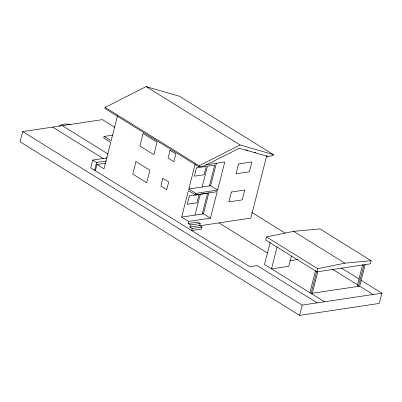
<?xml version="1.0" encoding="UTF-8"?>
<svg xmlns="http://www.w3.org/2000/svg" width="402" height="402" viewBox="0 0 402 402"><rect width="100%" height="100%" fill="white"/><g stroke="black" fill="none" stroke-linecap="round" stroke-linejoin="round"><path stroke-width="0.6" d="M114.67 127.238L102.409 119.625L22.708 131.595L20.1 141.831L299.59 315.389L379.292 303.42L381.9 293.184L361.021 280.219M105.128 107.389L104.867 108.429L198.864 166.805L204.115 166.016L239.296 148.268L267.873 156.438L273.129 155.649L273.39 154.609L179.392 96.239L146.137 86.611L105.128 107.389L199.131 165.765L240.135 144.981L273.39 154.609M107.354 157.865L92.711 160.066L90.721 167.86L94.601 170.272L95.822 170.091M94.601 170.272L96.591 162.473L106.354 161.006M105.545 163.227L96.967 164.513L95.38 170.755L249.918 266.722L257.225 265.627L317.243 302.897M112.706 135.152L104.123 136.439L103.726 138.002L110.711 142.338L103.952 168.855L96.967 164.513M117.505 115.691L111.113 140.78L104.123 136.439M181.654 217.105L188.412 190.588L195.397 194.925L217.216 191.648L210.457 218.165L188.638 221.442L181.654 217.105L203.472 213.829L210.457 218.165M205.98 164.835L224.768 162.016L217.613 190.091L195.794 193.367L188.809 189.03L195.206 163.941M198.864 166.805L199.131 165.765M190.437 224.969L189.91 227.05L199.623 225.587L200.156 223.507L190.437 224.969L188.111 223.522L188.638 221.442M195.397 194.925L195.794 193.367M194.97 215.105L200.271 194.307L207.558 193.211L202.256 214.01M202.126 187.03L207.427 166.232L214.713 165.137L209.412 185.935M201.955 227.035L192.236 228.492L191.704 230.572L201.422 229.115L201.955 227.035L199.623 225.587M203.472 213.829L208.849 192.734M188.809 189.03L210.628 185.754L216.412 163.051M266.511 236.934L265.717 240.054L316.942 271.863L370.383 263.838L371.177 260.717L319.952 228.909L293.636 231.361L266.511 236.934L317.736 268.747L344.861 263.169L371.177 260.717M270.169 242.336L264.511 264.531L324.449 301.751M277.154 246.672L271.496 268.868L288.782 266.275L291.385 256.074M299.59 315.389L302.203 305.158L22.708 131.595M309.912 292.726L315.57 270.531M316.736 271.255L311.078 293.45L359.664 286.154L373.031 294.455M316.942 271.863L317.736 268.747M312.294 293.269L317.796 271.672M362.634 264.616L357.283 285.611L358.448 286.335L363.951 264.737M359.664 286.154L365.167 264.556M188.111 223.522L197.824 222.06L200.156 223.507M199.834 225.758L250.808 218.105L266.712 155.715L267.873 156.438M289.782 260.737L297.761 259.536M302.118 305.108L381.9 293.184M245.873 149.76L247.657 150.268M254.21 152.142L255.994 152.649M146.137 86.611L240.135 144.981M293.636 231.361L344.861 263.169M210.628 185.754L217.613 190.091M251.712 212.341L285.304 233.2M341.293 267.968L359.423 279.229M332.379 269.209L357.433 284.767M62.325 125.645L108.198 154.132M218.929 222.894L267.415 253.004M52.607 127.102L103.284 158.569M92.711 160.066L96.591 162.473M189.91 227.05L192.236 228.492M59.39 126.344A14.181 5.176 14.3 0 1 70.923 124.424M135.916 161.604L132.735 174.081L146.705 182.754L149.886 170.277L135.916 161.604M143.072 133.529L139.891 146.006L153.865 154.68L157.041 142.202L143.072 133.529M162.875 178.342L160.885 186.141L166.709 189.754L168.694 181.955L162.875 178.342M170.031 150.268L168.041 158.066L173.865 161.679L175.85 153.881L170.031 150.268M189.337 195.95L187.216 204.266L196.935 202.809L199.055 194.493L189.337 195.95M196.493 167.875L194.372 176.192L204.09 174.734L206.211 166.413L196.493 167.875M231.366 192.025L228.849 201.904L242.21 199.894L244.728 190.015L231.366 192.025M238.522 163.951L236.004 173.83L249.366 171.82L251.883 161.941L238.522 163.951"/></g></svg>
